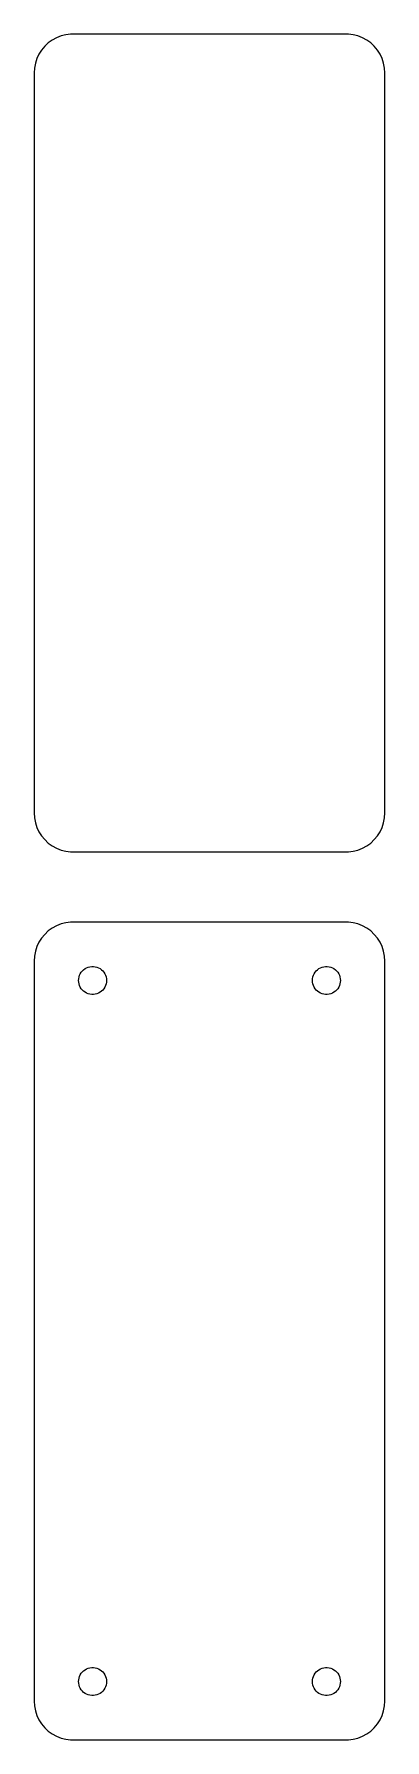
# Model space of a CAD drawing. Header units: metres. Extents: x -22 to 22, y 62 to 280.
import ezdxf

# ---------------------------------------------------------------- set-up
doc = ezdxf.new("R2010")
doc.units = ezdxf.units.M

msp = doc.modelspace()

# ---------------------------------------------------------------- linework, layer by layer
for p, q in [((-18.4369, 280.411), (-19.0451, 280.255)), ((-17.8139, 280.49), (-18.4369, 280.411)), ((17.8139, 280.49), (-17.8139, 280.49)), ((18.4369, 280.411), (17.8139, 280.49)), ((19.0451, 280.255), (18.4369, 280.411)), ((-21.5451, 278.439), (-21.8815, 277.909)), ((-21.1448, 278.923), (-21.5451, 278.439)), ((-20.6871, 279.353), (-21.1448, 278.923)), ((-20.1791, 279.722), (-20.6871, 279.353)), ((-19.6289, 280.024), (-20.1791, 279.722)), ((-19.0451, 280.255), (-19.6289, 280.024)), ((19.6289, 280.024), (19.0451, 280.255)), ((20.1791, 279.722), (19.6289, 280.024)), ((20.6871, 279.353), (20.1791, 279.722)), ((21.1448, 278.923), (20.6871, 279.353)), ((21.5451, 278.439), (21.1448, 278.923)), ((21.8815, 277.909), (21.5451, 278.439)), ((-22.4606, 276.127), (-22.5, 275.5)), ((-22.3429, 276.743), (-22.4606, 276.127)), ((-22.1489, 277.341), (-22.3429, 276.743)), ((-21.8815, 277.909), (-22.1489, 277.341)), ((22.1489, 277.341), (21.8815, 277.909)), ((22.3429, 276.743), (22.1489, 277.341)), ((22.4606, 276.127), (22.3429, 276.743)), ((22.5, 275.5), (22.4606, 276.127)), ((-22.5, 275.5), (-22.5, 180.5)), ((22.5, 180.5), (22.5, 275.5)), ((-22.5, 180.5), (-22.4606, 179.873)), ((-22.4606, 179.873), (-22.3429, 179.257)), ((22.3429, 179.257), (22.4606, 179.873)), ((22.4606, 179.873), (22.5, 180.5)), ((-22.3429, 179.257), (-22.1489, 178.659)), ((-22.1489, 178.659), (-21.8815, 178.091)), ((-21.8815, 178.091), (-21.5451, 177.561)), ((-21.5451, 177.561), (-21.1448, 177.077)), ((21.1448, 177.077), (21.5451, 177.561)), ((21.5451, 177.561), (21.8815, 178.091)), ((21.8815, 178.091), (22.1489, 178.659)), ((22.1489, 178.659), (22.3429, 179.257)), ((-21.1448, 177.077), (-20.6871, 176.647)), ((-20.6871, 176.647), (-20.1791, 176.278)), ((-20.1791, 176.278), (-19.6289, 175.976)), ((-19.6289, 175.976), (-19.0451, 175.745)), ((-19.0451, 175.745), (-18.4369, 175.589)), ((-18.4369, 175.589), (-17.8139, 175.51)), ((-17.8139, 175.51), (17.8139, 175.51)), ((17.8139, 175.51), (18.4369, 175.589)), ((18.4369, 175.589), (19.0451, 175.745)), ((19.0451, 175.745), (19.6289, 175.976)), ((19.6289, 175.976), (20.1791, 176.278)), ((20.1791, 176.278), (20.6871, 176.647)), ((20.6871, 176.647), (21.1448, 177.077)), ((-17.8139, 166.49), (-18.4369, 166.411)), ((17.8139, 166.49), (-17.8139, 166.49)), ((18.4369, 166.411), (17.8139, 166.49)), ((-21.5451, 164.439), (-21.8815, 163.909)), ((-21.1448, 164.923), (-21.5451, 164.439)), ((-20.6871, 165.353), (-21.1448, 164.923)), ((-20.1791, 165.722), (-20.6871, 165.353)), ((-19.6289, 166.024), (-20.1791, 165.722)), ((-19.0451, 166.255), (-19.6289, 166.024)), ((-18.4369, 166.411), (-19.0451, 166.255)), ((19.0451, 166.255), (18.4369, 166.411)), ((19.6289, 166.024), (19.0451, 166.255)), ((20.1791, 165.722), (19.6289, 166.024)), ((20.6871, 165.353), (20.1791, 165.722)), ((21.1448, 164.923), (20.6871, 165.353)), ((21.5451, 164.439), (21.1448, 164.923)), ((21.8815, 163.909), (21.5451, 164.439)), ((-22.4606, 162.127), (-22.5, 161.5)), ((-22.3429, 162.743), (-22.4606, 162.127)), ((-22.1489, 163.341), (-22.3429, 162.743)), ((-21.8815, 163.909), (-22.1489, 163.341)), ((22.1489, 163.341), (21.8815, 163.909)), ((22.3429, 162.743), (22.1489, 163.341)), ((22.4606, 162.127), (22.3429, 162.743)), ((22.5, 161.5), (22.4606, 162.127)), ((-22.5, 161.5), (-22.5, 66.5)), ((-16.6736, 159.663), (-16.5773, 159.867)), ((-16.5773, 159.867), (-16.4562, 160.058)), ((-16.4562, 160.058), (-16.3121, 160.232)), ((-16.3121, 160.232), (-16.1474, 160.387)), ((-16.1474, 160.387), (-15.9645, 160.52)), ((-15.9645, 160.52), (-15.7664, 160.629)), ((-15.7664, 160.629), (-15.5562, 160.712)), ((-15.5562, 160.712), (-15.3373, 160.768)), ((-15.3373, 160.768), (-15.113, 160.796)), ((-15.113, 160.796), (-14.887, 160.796)), ((-14.887, 160.796), (-14.6627, 160.768)), ((-14.6627, 160.768), (-14.4438, 160.712)), ((-14.4438, 160.712), (-14.2336, 160.629)), ((-14.2336, 160.629), (-14.0355, 160.52)), ((-14.0355, 160.52), (-13.8526, 160.387)), ((-13.8526, 160.387), (-13.6879, 160.232)), ((-13.6879, 160.232), (-13.5438, 160.058)), ((-13.5438, 160.058), (-13.4226, 159.867)), ((-13.4226, 159.867), (-13.3264, 159.663)), ((13.3264, 159.663), (13.4226, 159.867)), ((13.4226, 159.867), (13.5438, 160.058)), ((13.5438, 160.058), (13.6879, 160.232)), ((13.6879, 160.232), (13.8526, 160.387)), ((13.8526, 160.387), (14.0355, 160.52)), ((14.0355, 160.52), (14.2336, 160.629)), ((14.2336, 160.629), (14.4438, 160.712)), ((14.4438, 160.712), (14.6627, 160.768)), ((14.6627, 160.768), (14.887, 160.796)), ((14.887, 160.796), (15.113, 160.796)), ((15.113, 160.796), (15.3373, 160.768)), ((15.3373, 160.768), (15.5562, 160.712)), ((15.5562, 160.712), (15.7664, 160.629)), ((15.7664, 160.629), (15.9645, 160.52)), ((15.9645, 160.52), (16.1474, 160.387)), ((16.1474, 160.387), (16.3121, 160.232)), ((16.3121, 160.232), (16.4562, 160.058)), ((16.4562, 160.058), (16.5773, 159.867)), ((16.5773, 159.867), (16.6736, 159.663)), ((22.5, 66.5), (22.5, 161.5)), ((-16.8, 159), (-16.7858, 159.226)), ((-16.7858, 158.774), (-16.8, 159)), ((-16.7858, 159.226), (-16.7434, 159.448)), ((-16.7434, 158.552), (-16.7858, 158.774)), ((-16.7434, 159.448), (-16.6736, 159.663)), ((-16.6736, 158.337), (-16.7434, 158.552)), ((-16.5773, 158.133), (-16.6736, 158.337)), ((-16.4562, 157.942), (-16.5773, 158.133)), ((-16.3121, 157.768), (-16.4562, 157.942)), ((-16.1474, 157.613), (-16.3121, 157.768)), ((-13.6879, 157.768), (-13.8526, 157.613)), ((-13.5438, 157.942), (-13.6879, 157.768)), ((-13.4226, 158.133), (-13.5438, 157.942)), ((-13.3264, 158.337), (-13.4226, 158.133)), ((-13.3264, 159.663), (-13.2565, 159.448)), ((-13.2565, 158.552), (-13.3264, 158.337)), ((-13.2565, 159.448), (-13.2142, 159.226)), ((-13.2142, 158.774), (-13.2565, 158.552)), ((-13.2142, 159.226), (-13.2, 159)), ((-13.2, 159), (-13.2142, 158.774)), ((13.2, 159), (13.2142, 159.226)), ((13.2142, 158.774), (13.2, 159)), ((13.2142, 159.226), (13.2565, 159.448)), ((13.2565, 158.552), (13.2142, 158.774)), ((13.2565, 159.448), (13.3264, 159.663)), ((13.3264, 158.337), (13.2565, 158.552)), ((13.4226, 158.133), (13.3264, 158.337)), ((13.5438, 157.942), (13.4226, 158.133)), ((13.6879, 157.768), (13.5438, 157.942)), ((13.8526, 157.613), (13.6879, 157.768)), ((16.3121, 157.768), (16.1474, 157.613)), ((16.4562, 157.942), (16.3121, 157.768)), ((16.5773, 158.133), (16.4562, 157.942)), ((16.6736, 158.337), (16.5773, 158.133)), ((16.6736, 159.663), (16.7434, 159.448)), ((16.7434, 158.552), (16.6736, 158.337)), ((16.7434, 159.448), (16.7858, 159.226)), ((16.7858, 158.774), (16.7434, 158.552)), ((16.7858, 159.226), (16.8, 159)), ((16.8, 159), (16.7858, 158.774)), ((-15.9645, 157.48), (-16.1474, 157.613)), ((-15.7664, 157.371), (-15.9645, 157.48)), ((-15.5562, 157.288), (-15.7664, 157.371)), ((-15.3373, 157.232), (-15.5562, 157.288)), ((-15.113, 157.204), (-15.3373, 157.232)), ((-14.887, 157.204), (-15.113, 157.204)), ((-14.6627, 157.232), (-14.887, 157.204)), ((-14.4438, 157.288), (-14.6627, 157.232)), ((-14.2336, 157.371), (-14.4438, 157.288)), ((-14.0355, 157.48), (-14.2336, 157.371)), ((-13.8526, 157.613), (-14.0355, 157.48)), ((14.0355, 157.48), (13.8526, 157.613)), ((14.2336, 157.371), (14.0355, 157.48)), ((14.4438, 157.288), (14.2336, 157.371)), ((14.6627, 157.232), (14.4438, 157.288)), ((14.887, 157.204), (14.6627, 157.232)), ((15.113, 157.204), (14.887, 157.204)), ((15.3373, 157.232), (15.113, 157.204)), ((15.5562, 157.288), (15.3373, 157.232)), ((15.7664, 157.371), (15.5562, 157.288)), ((15.9645, 157.48), (15.7664, 157.371)), ((16.1474, 157.613), (15.9645, 157.48)), ((-16.4562, 70.058), (-16.3121, 70.2322)), ((-16.3121, 70.2322), (-16.1474, 70.3869)), ((-16.1474, 70.3869), (-15.9645, 70.5198)), ((-15.9645, 70.5198), (-15.7664, 70.6287)), ((-15.7664, 70.6287), (-15.5562, 70.7119)), ((-15.5562, 70.7119), (-15.3373, 70.7681)), ((-15.3373, 70.7681), (-15.113, 70.7964)), ((-15.113, 70.7964), (-14.887, 70.7964)), ((-14.887, 70.7964), (-14.6627, 70.7681)), ((-14.6627, 70.7681), (-14.4438, 70.7119)), ((-14.4438, 70.7119), (-14.2336, 70.6287)), ((-14.2336, 70.6287), (-14.0355, 70.5198)), ((-14.0355, 70.5198), (-13.8526, 70.3869)), ((-13.8526, 70.3869), (-13.6879, 70.2322)), ((-13.6879, 70.2322), (-13.5438, 70.058)), ((13.5438, 70.058), (13.6879, 70.2322)), ((13.6879, 70.2322), (13.8526, 70.3869)), ((13.8526, 70.3869), (14.0355, 70.5198)), ((14.0355, 70.5198), (14.2336, 70.6287)), ((14.2336, 70.6287), (14.4438, 70.7119)), ((14.4438, 70.7119), (14.6627, 70.7681)), ((14.6627, 70.7681), (14.887, 70.7964)), ((14.887, 70.7964), (15.113, 70.7964)), ((15.113, 70.7964), (15.3373, 70.7681)), ((15.3373, 70.7681), (15.5562, 70.7119)), ((15.5562, 70.7119), (15.7664, 70.6287)), ((15.7664, 70.6287), (15.9645, 70.5198)), ((15.9645, 70.5198), (16.1474, 70.3869)), ((16.1474, 70.3869), (16.3121, 70.2322)), ((16.3121, 70.2322), (16.4562, 70.058)), ((-16.8, 69), (-16.7858, 69.2256)), ((-16.7858, 68.7744), (-16.8, 69)), ((-16.7858, 69.2256), (-16.7434, 69.4476)), ((-16.7434, 68.5524), (-16.7858, 68.7744)), ((-16.7434, 69.4476), (-16.6736, 69.6626)), ((-16.6736, 68.3374), (-16.7434, 68.5524)), ((-16.6736, 69.6626), (-16.5773, 69.8672)), ((-16.5773, 68.1328), (-16.6736, 68.3374)), ((-16.5773, 69.8672), (-16.4562, 70.058)), ((-16.4562, 67.942), (-16.5773, 68.1328)), ((-16.3121, 67.7678), (-16.4562, 67.942)), ((-13.5438, 67.942), (-13.6879, 67.7678)), ((-13.5438, 70.058), (-13.4226, 69.8672)), ((-13.4226, 68.1328), (-13.5438, 67.942)), ((-13.4226, 69.8672), (-13.3264, 69.6626)), ((-13.3264, 68.3374), (-13.4226, 68.1328)), ((-13.3264, 69.6626), (-13.2565, 69.4476)), ((-13.2565, 68.5524), (-13.3264, 68.3374)), ((-13.2565, 69.4476), (-13.2142, 69.2256)), ((-13.2142, 68.7744), (-13.2565, 68.5524)), ((-13.2142, 69.2256), (-13.2, 69)), ((-13.2, 69), (-13.2142, 68.7744)), ((13.2, 69), (13.2142, 69.2256)), ((13.2142, 68.7744), (13.2, 69)), ((13.2142, 69.2256), (13.2565, 69.4476)), ((13.2565, 68.5524), (13.2142, 68.7744)), ((13.2565, 69.4476), (13.3264, 69.6626)), ((13.3264, 68.3374), (13.2565, 68.5524)), ((13.3264, 69.6626), (13.4226, 69.8672)), ((13.4226, 68.1328), (13.3264, 68.3374)), ((13.4226, 69.8672), (13.5438, 70.058)), ((13.5438, 67.942), (13.4226, 68.1328)), ((13.6879, 67.7678), (13.5438, 67.942)), ((16.4562, 67.942), (16.3121, 67.7678)), ((16.4562, 70.058), (16.5773, 69.8672)), ((16.5773, 68.1328), (16.4562, 67.942)), ((16.5773, 69.8672), (16.6736, 69.6626)), ((16.6736, 68.3374), (16.5773, 68.1328)), ((16.6736, 69.6626), (16.7434, 69.4476)), ((16.7434, 68.5524), (16.6736, 68.3374)), ((16.7434, 69.4476), (16.7858, 69.2256)), ((16.7858, 68.7744), (16.7434, 68.5524)), ((16.7858, 69.2256), (16.8, 69)), ((16.8, 69), (16.7858, 68.7744)), ((-22.5, 66.5), (-22.4606, 65.8733)), ((-22.4606, 65.8733), (-22.3429, 65.2566)), ((-16.1474, 67.6131), (-16.3121, 67.7678)), ((-15.9645, 67.4802), (-16.1474, 67.6131)), ((-15.7664, 67.3713), (-15.9645, 67.4802)), ((-15.5562, 67.2881), (-15.7664, 67.3713)), ((-15.3373, 67.2319), (-15.5562, 67.2881)), ((-15.113, 67.2036), (-15.3373, 67.2319)), ((-14.887, 67.2036), (-15.113, 67.2036)), ((-14.6627, 67.2319), (-14.887, 67.2036)), ((-14.4438, 67.2881), (-14.6627, 67.2319)), ((-14.2336, 67.3713), (-14.4438, 67.2881)), ((-14.0355, 67.4802), (-14.2336, 67.3713)), ((-13.8526, 67.6131), (-14.0355, 67.4802)), ((-13.6879, 67.7678), (-13.8526, 67.6131)), ((13.8526, 67.6131), (13.6879, 67.7678)), ((14.0355, 67.4802), (13.8526, 67.6131)), ((14.2336, 67.3713), (14.0355, 67.4802)), ((14.4438, 67.2881), (14.2336, 67.3713)), ((14.6627, 67.2319), (14.4438, 67.2881)), ((14.887, 67.2036), (14.6627, 67.2319)), ((15.113, 67.2036), (14.887, 67.2036)), ((15.3373, 67.2319), (15.113, 67.2036)), ((15.5562, 67.2881), (15.3373, 67.2319)), ((15.7664, 67.3713), (15.5562, 67.2881)), ((15.9645, 67.4802), (15.7664, 67.3713)), ((16.1474, 67.6131), (15.9645, 67.4802)), ((16.3121, 67.7678), (16.1474, 67.6131)), ((22.3429, 65.2566), (22.4606, 65.8733)), ((22.4606, 65.8733), (22.5, 66.5)), ((-22.3429, 65.2566), (-22.1489, 64.6594)), ((-22.1489, 64.6594), (-21.8815, 64.0912)), ((-21.8815, 64.0912), (-21.5451, 63.5611)), ((-21.5451, 63.5611), (-21.1448, 63.0773)), ((21.1448, 63.0773), (21.5451, 63.5611)), ((21.5451, 63.5611), (21.8815, 64.0912)), ((21.8815, 64.0912), (22.1489, 64.6594)), ((22.1489, 64.6594), (22.3429, 65.2566)), ((-21.1448, 63.0773), (-20.6871, 62.6474)), ((-20.6871, 62.6474), (-20.1791, 62.2784)), ((-20.1791, 62.2784), (-19.6289, 61.9759)), ((-19.6289, 61.9759), (-19.0451, 61.7447)), ((-19.0451, 61.7447), (-18.4369, 61.5886)), ((-18.4369, 61.5886), (-17.8139, 61.5099)), ((-17.8139, 61.5099), (17.8139, 61.5099)), ((17.8139, 61.5099), (18.4369, 61.5886)), ((18.4369, 61.5886), (19.0451, 61.7447)), ((19.0451, 61.7447), (19.6289, 61.9759)), ((19.6289, 61.9759), (20.1791, 62.2784)), ((20.1791, 62.2784), (20.6871, 62.6474)), ((20.6871, 62.6474), (21.1448, 63.0773))]:
    msp.add_line(p, q)

doc.saveas('drawing.dxf')
